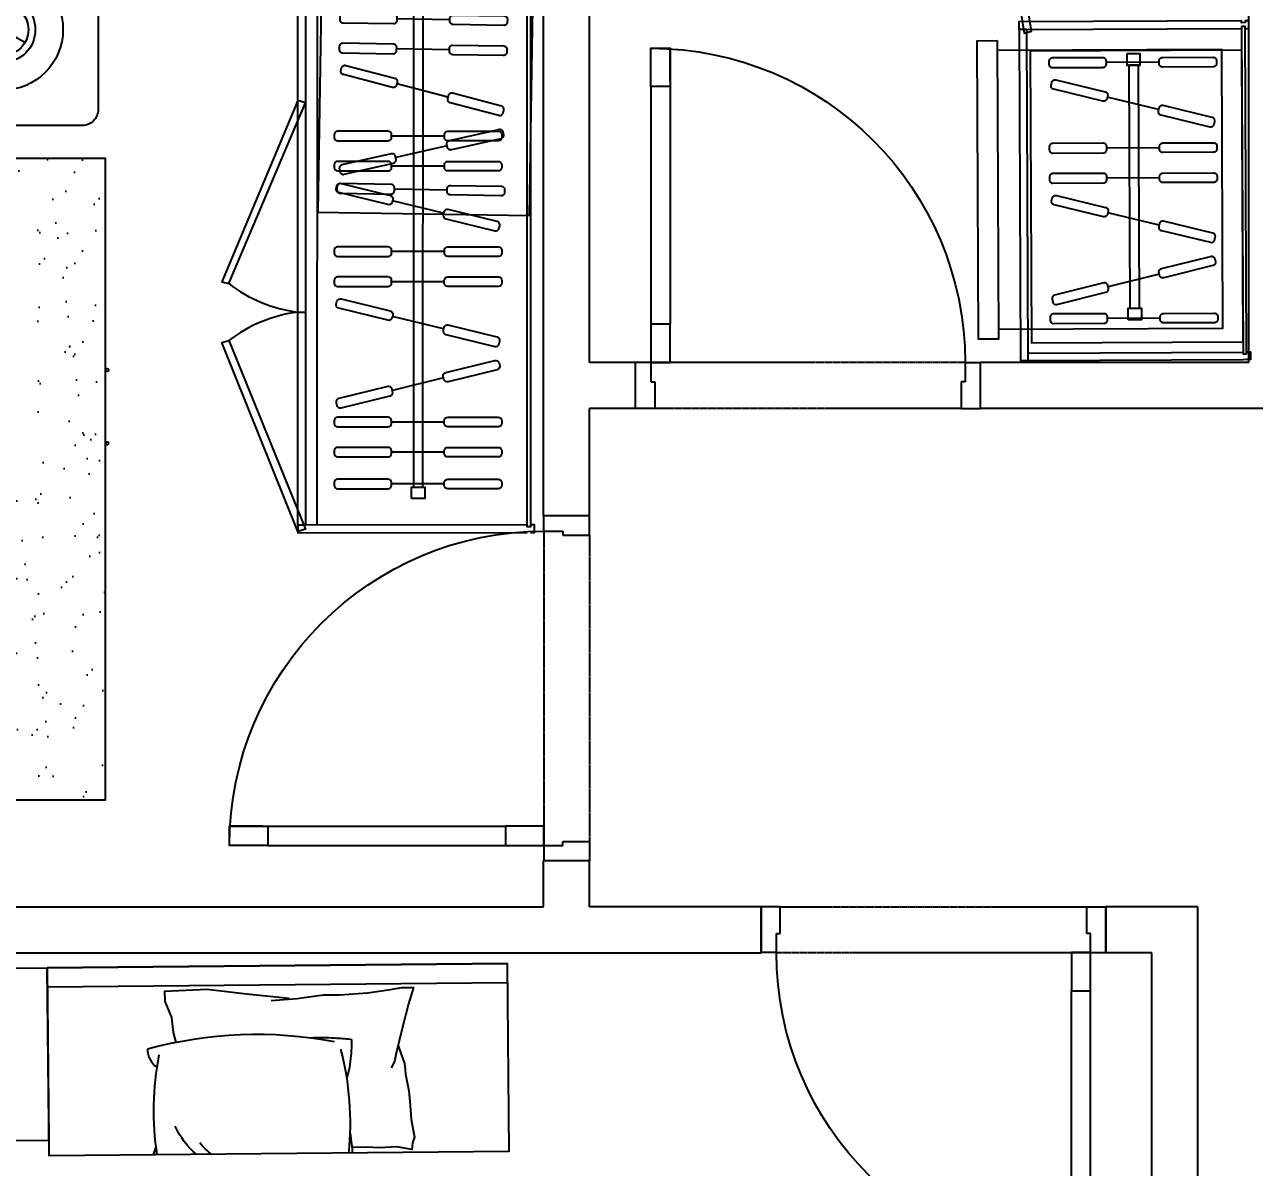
# Model space of a CAD drawing. Extents: x -678889171 to 586587, y -792238163 to 335485.
# Drawn here: x 69455 to 72664, y 52089 to 55071 of the extents above; entities that cross this region are included whole.
import ezdxf
from ezdxf.xclip import XClip

# ---------------------------------------------------------------- set-up
doc = ezdxf.new("R2010")
doc.units = 0
doc.header["$MEASUREMENT"] = 0
doc.header["$XCLIPFRAME"] = 2
doc.set_wipeout_variables(frame=1)
doc.linetypes.add('XR-ATYP39$0$XR-A-TYP-3-5-9-10$0$XR-A-TYP-2-3-4-6-7-8-9-10$0$HIDDEN', pattern=[0.375, 0.25, -0.125])
doc.layers.get('0').update_dxf_attribs({"color": 8})
for name, color, linetype in [('9TH-FURN$0$XR-A-TYP-3-5-9-10$0$I-EQPM', 252, 'Continuous'), ('9TH-FURN$0$XR-A-TYP-3-5-9-10$0$I-FURN', 252, 'Continuous'), ('9TH-FURN$0$XR-A-TYP-3-5-9-10$0$I-SPCL', 252, 'Continuous'), ('9TH-FURN$0$XR-A-TYP-3-5-9-10$0$I-WIPEOUT', 252, 'Continuous'), ('9TH-FURN$0$XR-A-TYP-3-5-9-10$0$XREF_1BR$0$I-FURN', 252, 'Continuous'), ('9TH-FURN$0$XR-A-TYP-3-5-9-10$0$XREF_3BR$0$I-FURN-FLOR', 252, 'Continuous'), ('9TH-FURN$0$XR-A-TYP-3-5-9-10$0$XREF_3BR$0$I-FURN-PATT', 252, 'Continuous'), ('XR-A-9TH-FLOOR$0$A-WALL', 252, 'Continuous'), ('XR-ATYP39$0$A-WALL', 252, 'Continuous'), ('XR-ATYP39$0$XR-A-TYP-3-5-9-10$0$A-WALL', 252, 'Continuous'), ('XR-ATYP39$0$XR-A-TYP-3-5-9-10$0$XR-A-TYP-2-3-4-6-7-8-9-10$0$A-DOOR', 252, 'Continuous'), ('XR-ATYP39$0$XR-A-TYP-3-5-9-10$0$XR-A-TYP-2-3-4-6-7-8-9-10$0$A-FLOR-OVHD', 252, 'XR-ATYP39$0$XR-A-TYP-3-5-9-10$0$XR-A-TYP-2-3-4-6-7-8-9-10$0$HIDDEN')]:
    doc.layers.add(name, color=color, linetype=linetype)
doc.layers.add('9TH-FURN$0$XR-A-TYP-3-5-9-10$0$xref units$0$A-WALL-CMU', color=252, linetype='Continuous', lineweight=50)
doc.styles.add('9TH-FURN$0$XR-A-TYP-3-5-9-10$0$XREF_1BR$0$KZT', font='')
doc.styles.get('9TH-FURN$0$XR-A-TYP-3-5-9-10$0$XREF_1BR$0$KZT').set_extended_font_data('AvantGarde LT Medium', bold=True)

# ---------------------------------------------------------------- blocks, each defined once
blk = doc.blocks.new('*U530')
at = {"layer": '9TH-FURN$0$XR-A-TYP-3-5-9-10$0$XREF_1BR$0$I-FURN'}
for points in [[(-1142.3, 0), (-1112.3, 0), (-1112.3, 35), (-1142.3, 35)], [(-448, 0), (-478, 0), (-478, 35), (-448, 35)], [(-478, 5), (-1112.3, 5), (-1112.3, 30), (-478, 30)]]:
    blk.add_lwpolyline(points, close=True, dxfattribs=at)
blk = doc.blocks.new('9TH-FURN$0$XR-A-TYP-3-5-9-10$0$XREF_1BR$0$A$C0C3539C5')
at = {"layer": '9TH-FURN$0$XR-A-TYP-3-5-9-10$0$XREF_1BR$0$I-FURN', "ltscale": 0.5}
for p, q in [((-0.0688, 0), (0.0688, 0)), ((-0.0688, -0.083), (0.0688, -0.083)), ((-0.0688, -0.1615), (0.0688, -0.1615)), ((-0.0668, -0.2767), (0.0668, -0.2441)), ((-0.0668, -0.4045), (0.0668, -0.4371)), ((-0.0688, -0.5277), (0.0688, -0.5277)), ((-0.0688, -0.6062), (0.0688, -0.6062)), ((-0.0668, -0.7062), (0.0668, -0.7388)), ((-0.0688, -0.8293), (0.0688, -0.8293)), ((-0.0688, -0.9078), (0.0688, -0.9078))]:
    blk.add_line(p, q, dxfattribs=at)
for points in [[(-0.2098, -0.0125, -0.414214), (-0.2188, -0.0035), (-0.2188, 0.0035, -0.414214), (-0.2098, 0.0125), (-0.0778, 0.0125, -0.414214), (-0.0688, 0.0035), (-0.0688, -0.0035, -0.414214), (-0.0778, -0.0125)], [(0.2098, -0.0125, 0.414214), (0.2188, -0.0035), (0.2188, 0.0035, 0.414214), (0.2098, 0.0125), (0.0778, 0.0125, 0.414214), (0.0688, 0.0035), (0.0688, -0.0035, 0.414214), (0.0778, -0.0125)], [(-0.2098, -0.0955, -0.414214), (-0.2188, -0.0865), (-0.2188, -0.0795, -0.414214), (-0.2098, -0.0705), (-0.0778, -0.0705, -0.414214), (-0.0688, -0.0795), (-0.0688, -0.0865, -0.414214), (-0.0778, -0.0955)], [(0.2098, -0.0955, 0.414214), (0.2188, -0.0865), (0.2188, -0.0795, 0.414214), (0.2098, -0.0705), (0.0778, -0.0705, 0.414214), (0.0688, -0.0795), (0.0688, -0.0865, 0.414214), (0.0778, -0.0955)], [(-0.2098, -0.174, -0.414214), (-0.2188, -0.165), (-0.2188, -0.158, -0.414214), (-0.2098, -0.149), (-0.0778, -0.149, -0.414214), (-0.0688, -0.158), (-0.0688, -0.165, -0.414214), (-0.0778, -0.174)], [(0.2098, -0.174, 0.414214), (0.2188, -0.165), (0.2188, -0.158, 0.414214), (0.2098, -0.149), (0.0778, -0.149, 0.414214), (0.0688, -0.158), (0.0688, -0.165, 0.414214), (0.0778, -0.174)], [(0.2067, -0.2228, 0.414214), (0.2133, -0.2119), (0.2117, -0.2051, 0.414214), (0.2008, -0.1985), (0.0726, -0.2298, 0.414214), (0.066, -0.2407), (0.0676, -0.2475, 0.414214), (0.0785, -0.2541)], [(-0.2008, -0.3223, -0.414214), (-0.2117, -0.3157), (-0.2133, -0.3089, -0.414214), (-0.2067, -0.298), (-0.0785, -0.2667, -0.414214), (-0.0676, -0.2733), (-0.066, -0.2801, -0.414214), (-0.0726, -0.291)], [(-0.2008, -0.3589, 0.414214), (-0.2117, -0.3655), (-0.2133, -0.3723, 0.414214), (-0.2067, -0.3832), (-0.0785, -0.4145, 0.414214), (-0.0676, -0.4079), (-0.066, -0.4011, 0.414214), (-0.0726, -0.3902)], [(0.2067, -0.4585, -0.414214), (0.2133, -0.4693), (0.2117, -0.4761, -0.414214), (0.2008, -0.4827), (0.0726, -0.4514, -0.414214), (0.066, -0.4405), (0.0676, -0.4337, -0.414214), (0.0785, -0.4271)], [(-0.2098, -0.5402, -0.414214), (-0.2188, -0.5312), (-0.2188, -0.5242, -0.414214), (-0.2098, -0.5152), (-0.0778, -0.5152, -0.414214), (-0.0688, -0.5242), (-0.0688, -0.5312, -0.414214), (-0.0778, -0.5402)], [(0.2098, -0.5402, 0.414214), (0.2188, -0.5312), (0.2188, -0.5242, 0.414214), (0.2098, -0.5152), (0.0778, -0.5152, 0.414214), (0.0688, -0.5242), (0.0688, -0.5312, 0.414214), (0.0778, -0.5402)], [(-0.2098, -0.6187, -0.414214), (-0.2188, -0.6097), (-0.2188, -0.6027, -0.414214), (-0.2098, -0.5937), (-0.0778, -0.5937, -0.414214), (-0.0688, -0.6027), (-0.0688, -0.6097, -0.414214), (-0.0778, -0.6187)], [(0.2098, -0.6187, 0.414214), (0.2188, -0.6097), (0.2188, -0.6027, 0.414214), (0.2098, -0.5937), (0.0778, -0.5937, 0.414214), (0.0688, -0.6027), (0.0688, -0.6097, 0.414214), (0.0778, -0.6187)], [(-0.2008, -0.6606, 0.414214), (-0.2117, -0.6672), (-0.2133, -0.674, 0.414214), (-0.2067, -0.6849), (-0.0785, -0.7162, 0.414214), (-0.0676, -0.7096), (-0.066, -0.7028, 0.414214), (-0.0726, -0.6919)], [(0.2067, -0.7601, -0.414214), (0.2133, -0.771), (0.2117, -0.7778, -0.414214), (0.2008, -0.7844), (0.0726, -0.7531, -0.414214), (0.066, -0.7422), (0.0676, -0.7354, -0.414214), (0.0785, -0.7288)], [(-0.2098, -0.8418, -0.414214), (-0.2188, -0.8328), (-0.2188, -0.8258, -0.414214), (-0.2098, -0.8168), (-0.0778, -0.8168, -0.414214), (-0.0688, -0.8258), (-0.0688, -0.8328, -0.414214), (-0.0778, -0.8418)], [(0.2098, -0.8418, 0.414214), (0.2188, -0.8328), (0.2188, -0.8258, 0.414214), (0.2098, -0.8168), (0.0778, -0.8168, 0.414214), (0.0688, -0.8258), (0.0688, -0.8328, 0.414214), (0.0778, -0.8418)], [(-0.2098, -0.9203, -0.414214), (-0.2188, -0.9113), (-0.2188, -0.9043, -0.414214), (-0.2098, -0.8953), (-0.0778, -0.8953, -0.414214), (-0.0688, -0.9043), (-0.0688, -0.9113, -0.414214), (-0.0778, -0.9203)], [(0.2098, -0.9203, 0.414214), (0.2188, -0.9113), (0.2188, -0.9043, 0.414214), (0.2098, -0.8953), (0.0778, -0.8953, 0.414214), (0.0688, -0.9043), (0.0688, -0.9113, 0.414214), (0.0778, -0.9203)]]:
    blk.add_lwpolyline(points, format="xyb", close=True, dxfattribs=at)
blk = doc.blocks.new('9TH-FURN$0$XR-A-TYP-3-5-9-10$0$XREF_1BR$0$A$Cdd8648a7')
blk.add_line((0, 0), (33.9, -58.6))
at = {"flags": 128}
blk.add_lwpolyline([(33.9, 58.6), (0, 0), (-67.7, 0)], dxfattribs=at)
for radius in [158, 85.8, 67.7]:
    blk.add_circle((0, 0), radius)
blk = doc.blocks.new('9TH-FURN$0$XR-A-TYP-3-5-9-10$0$A$C1d166d28')
at = {"layer": '9TH-FURN$0$XR-A-TYP-3-5-9-10$0$XREF_3BR$0$I-FURN-PATT'}
h = blk.add_hatch(dxfattribs=at)
h.set_pattern_fill('AR-SAND', color=256, scale=3, angle=-1.0962)
h.set_pattern_definition([(36.4038, (6109.56, -13851.53), (-1.9903, 146.8889), [0, -115.824, 0, -129.54, 0, -123.825]), (6.4038, (6109.56, -13851.53), (138.9464, 212.4282), [0, -62.484, 0, -104.394, 0, -40.005]), (326.4038, (6015.85, -13849.74), (237.2625, -4.1087), [0, -38.1, 0, -137.16, 0, -179.07]), (316.4038, (6015.85, -13849.74), (230.3045, 62.4842), [0, -19.05, 0, -89.916, 0, -102.87])])
h.paths.add_polyline_path([(-2093.2, 1453.1), (-418.3, 1421), (-462.3, -878.5), (-2137.2, -846.5)])
at = {"layer": '9TH-FURN$0$XR-A-TYP-3-5-9-10$0$XREF_3BR$0$I-FURN-FLOR'}
blk.add_lwpolyline([(-2093.2, 1453.1), (-418.3, 1421), (-462.3, -878.5), (-2137.2, -846.5)], close=True, dxfattribs=at)
at = {"layer": '9TH-FURN$0$XR-A-TYP-3-5-9-10$0$I-SPCL', "insert": (-2403.9, 270.5), "char_height": 112.5, "attachment_point": 5, "rotation": 90.3804, "style": '9TH-FURN$0$XR-A-TYP-3-5-9-10$0$XREF_1BR$0$KZT'}
blk.add_mtext_dynamic_manual_height_columns('TV', width=1932.754, gutter_width=905.9, heights=[597], dxfattribs=at)
blk.add_wipeout([(123.8, -833.4), (123.1, -837.2), (122.2, -840.9), (120.9, -844.5), (119.3, -848), (117.3, -851.4), (115.1, -854.5), (112.6, -857.4), (109.8, -860.1), (106.8, -862.5), (103.6, -864.6), (100.2, -866.4), (96.7, -867.9), (93, -869), (89.2, -869.8), (85.4, -870.3), (81.5, -870.4), (-335, -862.4), (-338.9, -862.2), (-342.7, -861.6), (-346.4, -860.6), (-350, -859.3), (-353.5, -857.7), (-356.9, -855.8), (-360, -853.5), (-362.9, -851), (-365.6, -848.3), (-368, -845.2), (-370.1, -842), (-371.9, -838.6), (-373.4, -835.1), (-374.5, -831.4), (-375.3, -827.7), (-375.8, -823.8), (-375.9, -820), (-367.9, -403.4), (-367.7, -399.6), (-367.1, -395.8), (-366.1, -392), (-364.8, -388.4), (-363.2, -384.9), (-361.3, -381.6), (-359, -378.4), (-356.5, -375.5), (-353.8, -372.9), (-350.7, -370.5), (-347.5, -368.4), (-344.1, -366.5), (-340.6, -365.1), (-336.9, -363.9), (-333.1, -363.1), (-329.3, -362.6), (-325.5, -362.5), (91.1, -370.5), (95, -370.8), (98.8, -371.4), (102.5, -372.3), (106.1, -373.6), (109.6, -375.2), (112.9, -377.2), (116.1, -379.4), (119, -381.9), (121.6, -384.7), (124, -387.7), (126.2, -390.9), (128, -394.3), (129.4, -397.9), (130.6, -401.5), (131.4, -405.3), (131.9, -409.1), (132, -413), (124, -829.5)]).translate(0, 0, 0).dxf.layer = '9TH-FURN$0$XR-A-TYP-3-5-9-10$0$I-WIPEOUT'
at = {"layer": '9TH-FURN$0$XR-A-TYP-3-5-9-10$0$I-FURN', "elevation": 0}
blk.add_lwpolyline([(132, -413), (124, -829.5, -0.414214), (81.5, -870.4), (-335, -862.4, -0.414214), (-375.9, -820), (-367.9, -403.4, -0.414214), (-325.5, -362.5), (91.1, -370.5, -0.414214)], format="xyb", close=True, dxfattribs=at)
at = {"layer": '9TH-FURN$0$XR-A-TYP-3-5-9-10$0$I-EQPM', "rotation": 178.9037984134914}
blk.add_blockref('9TH-FURN$0$XR-A-TYP-3-5-9-10$0$XREF_1BR$0$A$Cdd8648a7', (-122, -616.5, 0), dxfattribs=at)
blk.add_wipeout([(-1689.9, 898.8), (-1735.4, 899.7), (-1750.8, 897.6), (-1764.7, 890.9), (-1778.4, 876.7), (-1785.4, 859.3), (-1786.5, 843.6), (-1807.4, -249.2), (-1793.4, -284.8), (-1758.3, -300.1), (-1717.6, -300.9), (-615.7, -322), (-615.8, -325.5), (-604.6, -340.7), (-574.1, -341.3), (-537.6, -339), (-472.5, -336.2), (-431.9, -336), (-393.3, -341.2), (-354.6, -346.5), (-309, -343.3), (-299.3, -331.5), (-299.2, -328), (191.3, -337.4), (214.3, 862.4), (-276.3, 871.8), (-287.5, 887), (-318, 887.6), (-354.5, 885.3), (-386.2, 881.9), (-460.2, 882.3), (-537.8, 892.7), (-560.3, 891.2), (-583.1, 889.6), (-592.8, 877.8), (-1735.4, 899.7)]).dxf.layer = '9TH-FURN$0$XR-A-TYP-3-5-9-10$0$I-WIPEOUT'
at = {"layer": '9TH-FURN$0$XR-A-TYP-3-5-9-10$0$I-FURN'}
for p, q in [((164.3, 863.3), (141.3, -336.5)), ((214.3, 862.4), (191.3, -337.4))]:
    blk.add_line(p, q, dxfattribs=at)
blk.add_lwpolyline([(-1758.3, -300.1), (-615.7, -322), (-592.8, 877.8), (-1735.4, 899.7, 0.414214), (-1786.3, 850.6), (-1807.4, -249.2, 0.414214)], format="xyb", close=True, dxfattribs=at)
for points in [[(-276.3, 871.8), (-299.3, -331.5), (-309, -343.3), (-354.6, -346.5), (-431.9, -336), (-472.5, -336.2), (-537.6, -339), (-574.1, -341.3), (-604.6, -340.7), (-615.8, -325.5), (-592.8, 877.8), (-583.1, 889.6), (-537.5, 892.8), (-460.2, 882.3), (-386.2, 881.9), (-354.5, 885.3), (-318, 887.6), (-287.5, 887)], [(191.3, -337.4), (214.3, 862.4), (-276.3, 871.8), (-299.2, -328)]]:
    blk.add_lwpolyline(points, close=True, dxfattribs=at)
for points in [[(-2.7, 579.9), (-48.7, 596.8), (-64.8, 598.9), (-76.7, 599.9), (-119.9, 608.9), (-157.3, 613.2), (-194.7, 615.7), (-240.9, 625.5), (-255.2, 620.4), (-272.7, 618.6), (-266.7, 579.6), (-269.4, 533.2), (-268.2, 501), (-269, 462.2)], [(112.5, 247.5), (118, 315.8), (122.9, 345.6), (127.9, 384), (128.7, 426.7), (134.4, 499.2), (139.2, 529), (144, 558.8), (148.9, 588.6), (149.4, 618.5), (106.5, 606.5), (42.2, 590.7), (-22.2, 574.8), (-43.6, 570.9), (-60.8, 562.7)], [(117.6, 294.4), (128.3, 183.1), (139.2, 80.4), (132.8, -30.6), (107.2, -30.1), (64.8, -12.2), (26.5, -7.2), (0, 0)]]:
    blk.add_lwpolyline(points, dxfattribs=at)
for points in [[(-284.3, 454, -0.092714), (-13, 430.5)], [(-232.5, 457.3, 0.011261), (-259.7, 461.1, 0.010076), (-284.1, 463.5, 0.010076)], [(-88.4, 447.3, -0.027347), (-59.5, 454.3, -0.027392), (-29.9, 458, -0.019021), (9, 459.3, -0.268255), (11.6, 457.8, -0.108706), (12.5, 454.8, -0.008651), (15.2, 415.1, -0.012981), (16, 383, -0.01296), (15.1, 350.9)], [(5.7, 413.6, -0.114353), (-18.2, -74, -0.274929)], [(-291.1, 96.7, 0.055655), (-261.4, 64.9)], [(-291.9, 57.3, 0.120506), (-218, 0.4)], [(-294, -55.4, 0.03458), (-272.8, -48.9)], [(-293.8, -45.7, 0.088806), (-32.8, -43)], [(-18.2, -74, -0.239531), (-65.5, -48.5, -1.399074)]]:
    blk.add_lwpolyline(points, format="xyb", dxfattribs=at)
blk.add_wipeout([(165.7, 1360.6), (165.3, 1364.4), (164.5, 1368.1), (163.3, 1371.8), (161.8, 1375.4), (160, 1378.8), (157.9, 1382), (155.5, 1385), (152.8, 1387.8), (149.9, 1390.3), (146.8, 1392.5), (143.5, 1394.5), (140, 1396.1), (136.3, 1397.4), (132.6, 1398.3), (128.8, 1398.9), (125, 1399.2), (-291.6, 1407.1), (-295.5, 1407), (-299.3, 1406.6), (-303, 1405.8), (-306.7, 1404.6), (-310.3, 1403.1), (-313.7, 1401.3), (-316.9, 1399.2), (-319.9, 1396.8), (-322.7, 1394.1), (-325.2, 1391.2), (-327.4, 1388.1), (-329.3, 1384.8), (-331, 1381.3), (-332.3, 1377.7), (-333.2, 1373.9), (-333.8, 1370.1), (-334.1, 1366.3), (-342, 949.7), (-341.9, 945.8), (-341.5, 942), (-340.7, 938.3), (-339.5, 934.6), (-338, 931), (-336.2, 927.6), (-334.1, 924.4), (-331.7, 921.4), (-329, 918.6), (-326.1, 916.1), (-323, 913.9), (-319.7, 912), (-316.2, 910.3), (-312.6, 909), (-308.8, 908.1), (-305, 907.5), (-301.2, 907.2), (115.4, 899.3), (119.3, 899.4), (123.1, 899.8), (126.8, 900.6), (130.5, 901.8), (134.1, 903.3), (137.5, 905.1), (140.7, 907.2), (143.7, 909.6), (146.5, 912.3), (149, 915.2), (151.2, 918.3), (153.1, 921.6), (154.8, 925.1), (156.1, 928.8), (157, 932.5), (157.6, 936.3), (157.9, 940.1), (165.8, 1356.7)]).translate(0, 0, 0).dxf.layer = '9TH-FURN$0$XR-A-TYP-3-5-9-10$0$I-WIPEOUT'
at = {"layer": '9TH-FURN$0$XR-A-TYP-3-5-9-10$0$I-FURN', "elevation": 0}
blk.add_lwpolyline([(157.9, 940.1), (165.8, 1356.7, 0.414214), (125, 1399.2), (-291.6, 1407.1, 0.414214), (-334.1, 1366.3), (-342, 949.7, 0.414214), (-301.2, 907.2), (115.4, 899.3, 0.414214)], format="xyb", close=True, dxfattribs=at)
at = {"layer": '9TH-FURN$0$XR-A-TYP-3-5-9-10$0$I-EQPM', "extrusion": (1.64947e-12, 1.30449e-10, -1), "zscale": -1, "rotation": 1.096201586508575}
blk.add_blockref('9TH-FURN$0$XR-A-TYP-3-5-9-10$0$XREF_1BR$0$A$Cdd8648a7', (88.1, 1153.2, 0), dxfattribs=at)
blk = doc.blocks.new('*U532')
at = {"layer": '9TH-FURN$0$XR-A-TYP-3-5-9-10$0$XREF_1BR$0$I-FURN'}
for points in [[(-1488.3, 0), (-1458.3, 0), (-1458.3, 35), (-1488.3, 35)], [(-52.1, 0), (-82.1, 0), (-82.1, 35), (-52.1, 35)], [(-82.1, 5), (-1458.3, 5), (-1458.3, 30), (-82.1, 30)]]:
    blk.add_lwpolyline(points, close=True, dxfattribs=at)
blk = doc.blocks.new('*U1482')
for p, q in [((710, 820), (710, 200)), ((760, 820), (760, 200)), ((-100, -20), (-100, 100)), ((-60, 100), (-100, 100)), ((-60, 100), (-60, 50)), ((760, 100), (760, 50)), ((760, 100), (800, 100)), ((800, -20), (800, 100)), ((-60, 50), (-50, 50)), ((-50, 50), (-50, -20)), ((750, 50), (750, -20)), ((760, 50), (750, 50)), ((-50, -20), (-100, -20)), ((750, -20), (800, -20))]:
    blk.add_line(p, q)
for points in [[(710, 820), (760, 820), (760, 920), (710, 920), (710, 833), (710, 920)], [(710, 200), (760, 200), (760, 100), (710, 100), (710, 187)]]:
    blk.add_lwpolyline(points, close=True)
blk.add_arc((760, 100), 820, 90, 180)
at = {"layer": 'XR-ATYP39$0$XR-A-TYP-3-5-9-10$0$XR-A-TYP-2-3-4-6-7-8-9-10$0$A-FLOR-OVHD'}
for p, q in [((-60, 100), (760, 100)), ((-50, -20), (750, -20))]:
    blk.add_line(p, q, dxfattribs=at)
blk = doc.blocks.new('*U1481')
for p, q in [((0, -20), (0, -140)), ((50, -20), (0, -20)), ((50, -90), (50, -20)), ((850, -90), (850, -20)), ((850, -20), (900, -20)), ((900, -20), (900, -140)), ((40, -140), (40, -90)), ((40, -90), (50, -90)), ((860, -90), (850, -90)), ((860, -140), (860, -90)), ((40, -140), (0, -140)), ((860, -140), (900, -140)), ((40, -860), (40, -240)), ((90, -860), (90, -240))]:
    blk.add_line(p, q)
for points in [[(90, -240), (40, -240), (40, -140), (90, -140), (90, -227)], [(90, -860), (40, -860), (40, -960), (90, -960), (90, -873), (90, -960)]]:
    blk.add_lwpolyline(points, close=True)
blk.add_arc((40, -140), 820, 270, 360)
at = {"layer": 'XR-ATYP39$0$XR-A-TYP-3-5-9-10$0$XR-A-TYP-2-3-4-6-7-8-9-10$0$A-FLOR-OVHD'}
for p, q in [((850, -20), (50, -20)), ((860, -140), (40, -140))]:
    blk.add_line(p, q, dxfattribs=at)
blk = doc.blocks.new('XR-ATYP39')
at = {"layer": 'XR-ATYP39$0$A-WALL', "elevation": 0}
for points in [[(69786.3, 39041.4), (70039.8, 39041.4), (70040, 39246.8), (73609.8, 39246.8)], [(69786.3, 38921.4), (70159.8, 38921.4), (70160, 39126.8), (74177.3, 39126.8)]]:
    blk.add_lwpolyline(points, dxfattribs=at)
at = {"layer": 'XR-ATYP39$0$XR-A-TYP-3-5-9-10$0$A-WALL'}
for p, q in [((75450, 40666.8), (75450, 43466.2)), ((73729.8, 40666.8), (73729.8, 41966.8)), ((73609.8, 40266.8), (73609.8, 41846.8)), ((73849.8, 40666.8), (73729.8, 40666.8)), ((73849.8, 40546.8), (73849.8, 40666.8)), ((75450, 40666.8), (74749.8, 40666.8)), ((74749.8, 40546.8), (74749.8, 40666.8)), ((73849.8, 40546.8), (73729.8, 40546.8)), ((73729.8, 40266.8), (73729.8, 40546.8)), ((75717.3, 40546.8), (74749.8, 40546.8)), ((73729.9, 40266.8), (73609.8, 40266.8)), ((73729.8, 39366.8), (73609.8, 39366.8)), ((73609.8, 39246.8), (73609.8, 39366.8)), ((73729.8, 39246.8), (73729.8, 39366.8)), ((74177.3, 39246.8), (73729.8, 39246.8)), ((74177.3, 39126.8), (74177.3, 39246.8)), ((75317.3, 39246.8), (75077.3, 39246.8)), ((75077.3, 39126.8), (75077.3, 39246.8)), ((75317.3, 36685), (75317.3, 39246.8)), ((75197.3, 39126.8), (75077.3, 39126.8)), ((75197.3, 35926.8), (75197.3, 39126.8))]:
    blk.add_line(p, q, dxfattribs=at)
at = {"layer": 'XR-ATYP39$0$XR-A-TYP-3-5-9-10$0$XR-A-TYP-2-3-4-6-7-8-9-10$0$A-DOOR', "extrusion": (5.83791e-16, 1.91464e-11, -1), "zscale": -1, "rotation": 0.0002644399787975454}
for name, p in [('*U1482', (-74649.8, 40566.8, 0)), ('*U1481', (-75077.3, 39267, 0))]:
    blk.add_blockref(name, p, dxfattribs=at)
at = {"layer": 'XR-ATYP39$0$XR-A-TYP-3-5-9-10$0$XR-A-TYP-2-3-4-6-7-8-9-10$0$A-DOOR', "extrusion": (-1.91511e-11, -5.06637e-15, -1), "zscale": -1, "rotation": 270.0002815942511}
blk.add_blockref('*U1482', (-73709.9, 40166.8, 0), dxfattribs=at)

msp = doc.modelspace()

# ---------------------------------------------------------------- linework, layer by layer
at = {"layer": '9TH-FURN$0$XR-A-TYP-3-5-9-10$0$I-FURN'}
for p, q in [((70218.1, 55351.9, 0), (70217.5, 53764.2, 0)), ((70714, 52620.5), (69514, 52609.2)), ((70714.4, 52570.5), (69514.5, 52559.2))]:
    msp.add_line(p, q, dxfattribs=at)
at = {"layer": '9TH-FURN$0$XR-A-TYP-3-5-9-10$0$I-FURN', "extrusion": (-2.30606e-08, 1.37161e-10, 1), "elevation": 0}
for points in [[(71931.1, 55986.1), (71911.9, 55980.6), (72063.2, 55048.4), (72082.5, 55053.9)], [(72050.3, 55058), (72054.3, 54193.9), (72074.3, 54194), (72070.3, 55058.1)], [(72631.2, 55065.7), (72635.3, 54211.4), (72644.3, 54211.5), (72640.2, 55065.8)], [(71993.1, 55029.1), (71996.6, 54250), (71944.1, 54249.7), (71940.5, 55028.8)], [(72644.2, 54216.5), (72654.2, 54216.5), (72654.3, 54196.5), (72644.3, 54196.5), (72644.3, 54196.5), (72635.3, 54196.4), (72635.3, 54196.4), (72074.3, 54193.8), (72074.2, 54213.8), (72635.2, 54216.4), (72635.2, 54211.4), (72644.2, 54211.5)]]:
    msp.add_lwpolyline(points, close=True, dxfattribs=at)
at = {"layer": '9TH-FURN$0$XR-A-TYP-3-5-9-10$0$I-FURN', "elevation": 0}
for points in [[(70167.5, 53764.2), (70167.9, 55380.3), (70187.9, 55380.3), (70187.5, 53764.2)], [(70766.4, 53760.2), (70766.4, 55357.9), (70775.4, 55357.9), (70775.4, 53760.2)], [(70167.9, 54872.9), (69969.9, 54399.7), (69987.8, 54395.1), (70187.9, 54866.9)], [(70167.5, 53748.2), (69969.9, 54241.5), (69987.8, 54246.1), (70187.5, 53754.1)]]:
    msp.add_lwpolyline(points, close=True, dxfattribs=at)
at = {"layer": '9TH-FURN$0$XR-A-TYP-3-5-9-10$0$I-FURN', "extrusion": (-2.30606e-08, 1.37161e-10, 1), "elevation": 0}
for points in [[(72640.2, 55060.8), (72650.2, 55060.8), (72650.1, 55080.8), (72640.1, 55080.8), (72640.1, 55075.8), (72631.1, 55075.7), (72631.1, 55080.7), (72049.6, 55078), (72049.7, 55058), (72631.2, 55060.7)], [(71996.6, 54276.2), (72582.5, 54279), (72579.1, 55005.5), (71993.2, 55002.8)]]:
    msp.add_lwpolyline(points, dxfattribs=at)
at = {"layer": '9TH-FURN$0$XR-A-TYP-3-5-9-10$0$I-FURN', "elevation": 0}
msp.add_lwpolyline([(70775.4, 53745.2), (70785.4, 53745.2), (70785.4, 53765.2), (70775.4, 53765.2), (70775.4, 53760.2), (70766.4, 53760.2), (70766.4, 53765.2), (70167.5, 53764.2), (70167.5, 53744.2), (70766.4, 53745.2)], dxfattribs=at)
at = {"layer": '9TH-FURN$0$XR-A-TYP-3-5-9-10$0$I-FURN'}
for points in [[(69514, 52609.2), (69518.3, 52159.2), (68718.3, 52151.7), (68714.1, 52601.6)], [(69514, 52609.2), (70714, 52620.5), (70718.6, 52129.9), (69518.6, 52118.6)]]:
    msp.add_lwpolyline(points, close=True, dxfattribs=at)
for points in [[(70145.1, 52529.4), (70033.9, 52541.1), (69931.3, 52553), (69820.3, 52547.7), (69820.5, 52522), (69838, 52479.5), (69842.6, 52441.1), (69849.6, 52414.6)], [(70098.2, 52524.7), (70166.5, 52529.6), (70196.3, 52534.1), (70234.7, 52538.8), (70277.4, 52539.2), (70350, 52544.1), (70379.9, 52548.7), (70409.7, 52553.2), (70439.6, 52557.8), (70469.5, 52558), (70457.1, 52515.2), (70440.6, 52451), (70424.1, 52386.9), (70420.1, 52365.5), (70411.7, 52348.3)], [(70429.4, 52406.3), (70445.9, 52360.1), (70447.8, 52344), (70448.7, 52332), (70457.3, 52288.8), (70461.2, 52251.4), (70463.3, 52214), (70472.7, 52167.7), (70467.5, 52153.3), (70465.4, 52135.9), (70426.5, 52142.3), (70380.1, 52140), (70348, 52141.5), (70309.1, 52141.1)]]:
    msp.add_lwpolyline(points, dxfattribs=at)
for points in [[(70263.2, 52416.3, 0.114353), (69775.4, 52397.1, 0.274929)], [(70296, 52321.8, 0.027347), (70303.2, 52350.7, 0.027392), (70307.3, 52380.2, 0.019021), (70309, 52419.1, 0.268255), (70307.5, 52421.7, 0.108706), (70304.4, 52422.7, 0.008651), (70264.8, 52425.8, 0.012981), (70232.7, 52426.9, 0.01296), (70200.6, 52426.3)], [(69775.4, 52397.1, 0.239531), (69800.4, 52349.6, 1.399074)], [(70300.7, 52125.9, 0.092714), (70279.9, 52397.5)], [(69801, 52121.2, -0.088806), (69806.2, 52382.2)], [(69904, 52122.2, -0.120506), (69847.9, 52196.6)], [(70304.5, 52177.7, -0.011261), (70308.1, 52150.4, -0.010076), (70310.3, 52126, -0.010076)], [(69791.3, 52121.1, -0.03458), (69798, 52142.3)], [(69943.4, 52122.6, -0.055655), (69911.9, 52152.6)]]:
    msp.add_lwpolyline(points, format="xyb", dxfattribs=at)
for centre, start, end in [((70214.5, 54687.6, 0), 232.235, 262.7354), ((70214.3, 53953.4, 0), 97.2383, 127.7387)]:
    msp.add_arc(centre, 370.1, start, end, dxfattribs=at)
at = {"layer": '9TH-FURN$0$XR-A-TYP-3-5-9-10$0$XREF_1BR$0$I-FURN'}
msp.add_line((70167.7, 54320.5, 0), (70187.7, 54320.5, 0), dxfattribs=at)

# ---------------------------------------------------------------- block references
at = {"layer": '9TH-FURN$0$XR-A-TYP-3-5-9-10$0$I-FURN', "extrusion": (-2.30607e-08, 1.01471e-10, 1)}
ref = msp.add_blockref('9TH-FURN$0$XR-A-TYP-3-5-9-10$0$XREF_1BR$0$A$C0C3539C5', (72345.6, 55008.5, 0), dxfattribs=dict(at, xscale=1000.00000000001, yscale=1000.00000000001, zscale=1000.00000000001, rotation=180.2655938177573))
XClip(ref).set_block_clipping_path([(-0.2882114239, -1.8130162092), (0.2620170792, -0.0984328915)])
at = {"layer": '9TH-FURN$0$XR-A-TYP-3-5-9-10$0$I-FURN'}
ref = msp.add_blockref('9TH-FURN$0$XR-A-TYP-3-5-9-10$0$XREF_1BR$0$A$C0C3539C5', (70486.2, 54478.4, 0), dxfattribs=dict(at, xscale=999.9999999999993, yscale=999.9999999999993, zscale=999.9999999999993, rotation=179.0825220857958))
XClip(ref).set_block_clipping_path([(-0.2848774801, -0.8602293081), (0.2675332336, -0.0984328915)])
at = {"layer": '9TH-FURN$0$XR-A-TYP-3-5-9-10$0$I-FURN', "extrusion": (2.35926e-13, 3.56896e-11, -1), "zscale": -1, "rotation": 90.01379313121589}
msp.add_blockref('*U532', (-70464.7, 55322.3, 0), dxfattribs=at)
at = {"layer": '9TH-FURN$0$XR-A-TYP-3-5-9-10$0$I-FURN', "extrusion": (-2.30607e-08, 1.01471e-10, 1)}
ref = msp.add_blockref('9TH-FURN$0$XR-A-TYP-3-5-9-10$0$XREF_1BR$0$A$C0C3539C5', (72350.8, 54142.8, 0), dxfattribs=dict(at, xscale=1000.00000000001, yscale=1000.00000000001, zscale=1000.00000000001, rotation=180.2655938177573))
XClip(ref).set_block_clipping_path([(-0.2848774801, -0.8602293081), (0.2675332336, -0.0984328915)])
at = {"layer": '9TH-FURN$0$XR-A-TYP-3-5-9-10$0$I-FURN', "extrusion": (2.30607e-08, -1.01471e-10, -1), "zscale": -1, "rotation": 89.73440617598914}
msp.add_blockref('*U530', (-72329.5, 55442.7, 0), dxfattribs=at)
at = {"layer": '9TH-FURN$0$XR-A-TYP-3-5-9-10$0$I-FURN', "xscale": 999.999999999996, "yscale": 999.999999999996, "zscale": 999.999999999996, "rotation": 179.9862068625306}
msp.add_blockref('9TH-FURN$0$XR-A-TYP-3-5-9-10$0$XREF_1BR$0$A$C0C3539C5', (70481.3, 53872.1, 0), dxfattribs=at)
at = {"layer": '9TH-FURN$0$XR-A-TYP-3-5-9-10$0$xref units$0$A-WALL-CMU', "rotation": 91.0962015865086}
msp.add_blockref('9TH-FURN$0$XR-A-TYP-3-5-9-10$0$A$C1d166d28', (68778.2, 55167.7), dxfattribs=at)

# ---------------------------------------------------------------- next in the draw order: linework, layer by layer
at = {"layer": '9TH-FURN$0$XR-A-TYP-3-5-9-10$0$I-FURN', "ltscale": 0.5}
for centre in [(69670.3, 54169.6, 0), (69670.3, 54169.6, 0), (69670.3, 54169.6, 0), (69670.3, 54169.6, 0), (69670.2, 53978.4, 0), (69670.2, 53978.4, 0), (69670.2, 53978.4, 0), (69670.2, 53978.4, 0)]:
    msp.add_circle(centre, 4, dxfattribs=at)

# ---------------------------------------------------------------- next in the draw order: block references
at = {"layer": 'XR-A-9TH-FLOOR$0$A-WALL'}
msp.add_blockref('XR-ATYP39', (-2800.4, 13522.1), dxfattribs=at)

doc.saveas('drawing.dxf')
